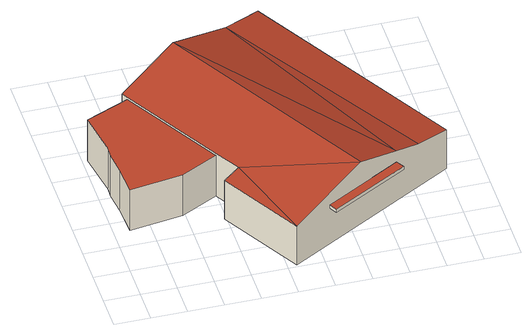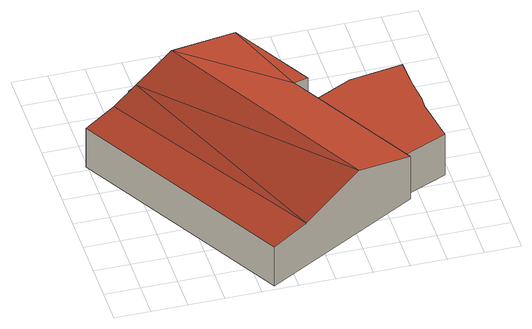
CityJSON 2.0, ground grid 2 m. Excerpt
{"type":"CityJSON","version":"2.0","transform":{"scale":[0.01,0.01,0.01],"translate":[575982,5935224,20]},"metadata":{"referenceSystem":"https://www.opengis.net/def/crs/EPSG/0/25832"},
"CityObjects":{
"building1":{"type":"Building","attributes":{"Grundfläche 2D":"169.572863","Grundhöhe NN":"20.031"},"children":["building1-1"],"geometry":[{"type":"Solid","lod":"3","boundaries":[[[[0,1,2,3,4]],[[5,6,1]],[[6,2,1]],[[7,3,2]],[[8,9,7]],[[9,3,7]],[[8,10,11,9]],[[12,13,14,15,16,17,18,19]],[[15,20,21,1,0,4,22,23,16]],[[5,1,21,24]],[[6,5,24,25]],[[10,8,7,2,6,25,26]],[[11,10,26,27]],[[4,3,9,11,27,22]],[[17,16,23,28]],[[18,17,28,29]],[[19,18,29,30]],[[12,19,30,31]],[[13,12,31,32]],[[14,13,32,33]],[[15,14,33,20]],[[28,23,22,27,26,25,24,21,20,33,32,31,30,29]]]],"semantics":{"surfaces":[{"type":"RoofSurface"},{"type":"WallSurface"},{"type":"GroundSurface"}],"values":[[0,0,0,0,0,0,0,0,1,1,1,1,1,1,1,1,1,1,1,1,1,2]]}}]},
"building1-1":{"type":"BuildingInstallation","parents":["building1"],"geometry":[{"type":"MultiSurface","lod":"3","boundaries":[[[34,35,36,37]],[[37,36,38,39]],[[34,37,39,40]],[[35,34,40,41]],[[36,35,41,38]],[[40,39,38,41]]],"semantics":{"surfaces":[{"type":"RoofSurface"},{"type":"WallSurface"},{"type":"OuterCeilingSurface"}],"values":[0,1,1,1,1,2]}}]}
},
"vertices":[
[594,671,289],[675,529,289],[1260,253,416],[579,1457,416],[252,1270,289],[586,478,262],[848,17,262],[1487,382,338],[1628,463,289],[919,1651,289],[1809,567,262],[1123,1768,262],[79,693,275],[88,518,275],[386,565,275],[594,671,275],[271,1236,275],[26,1130,275],[68,875,275],[65,818,275],[594,671,3],[675,529,3],[252,1270,3],[271,1236,3],[586,478,3],[848,17,3],[1809,567,3],[1123,1768,3],[26,1130,3],[68,875,3],[65,818,3],[79,693,3],[88,518,3],[386,565,3],
[1082,89,266],[1513,336,266],[1487,382,266],[1056,136,266],[1487,382,246],[1056,136,246],[1082,89,246],[1513,336,246]
]}
